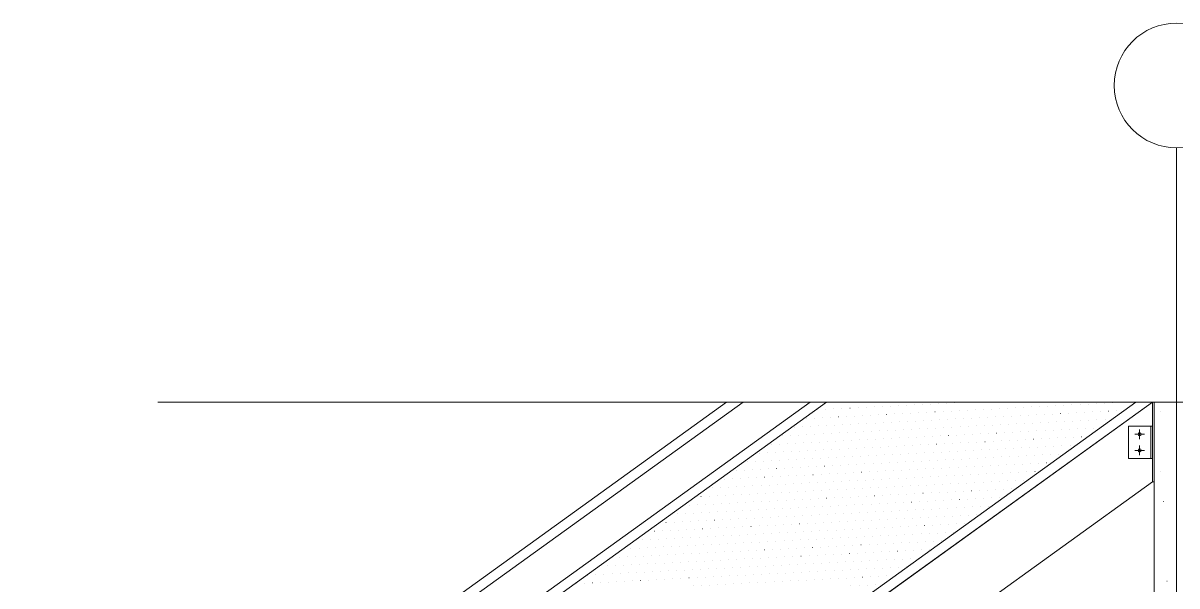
# Model space of a CAD drawing. Header units: centimetres. Extents: x -16179 to 12840, y -10704 to 3856.
# Drawn here: x 8272.5 to 8630, y -5000.4 to -4826.1 of the extents above; entities that cross this region are included whole.
import ezdxf

# ---------------------------------------------------------------- set-up
doc = ezdxf.new("R2010")
doc.units = ezdxf.units.CM
doc.header["$MEASUREMENT"] = 0
for name, color, linetype, lineweight in [('0_Num_Penna__7_Num_Penna__7_Num_Penna__7_Num_Penna__7_Num_Penna__7_Num_Penna__7_Num_Penna__7_Num_Penna__7_Num_Penna__7_Num_Penna__7', 7, 'Continuous', 18), ('A-ELEV-PATT_Num_Penna__8_Num_Penna__8_Num_Penna__8_Num_Penna__8_Num_Penna__8_Num_Penna__8_Num_Penna__8_Num_Penna__8_Num_Penna__8_Num_Penna__8', 8, 'Continuous', 18), ('AA - linee quote_Num_Penna__3_Num_Penna__3_Num_Penna__3_Num_Penna__3_Num_Penna__3_Num_Penna__3_Num_Penna__3_Num_Penna__3_Num_Penna__3_Num_Penna__3', 3, 'Continuous', 18), ('AA pareti non sezionate_Num_Penna__2_Num_Penna__2_Num_Penna__2_Num_Penna__2_Num_Penna__2_Num_Penna__2_Num_Penna__2_Num_Penna__2_Num_Penna__2_Num_Penna__2', 2, 'Continuous', 18), ('AA- arredo_Num_Penna__8_Num_Penna__8_Num_Penna__8_Num_Penna__8_Num_Penna__8_Num_Penna__8_Num_Penna__8_Num_Penna__8_Num_Penna__8_Num_Penna__8', 8, 'Continuous', 18)]:
    doc.layers.add(name, color=color, linetype=linetype, lineweight=lineweight)

msp = doc.modelspace()

# ---------------------------------------------------------------- linework, layer by layer
at = {"layer": '0_Num_Penna__7_Num_Penna__7_Num_Penna__7_Num_Penna__7_Num_Penna__7_Num_Penna__7_Num_Penna__7_Num_Penna__7_Num_Penna__7_Num_Penna__7', "color": 7, "linetype": 'Continuous', "lineweight": 18}
msp.add_line((8622.46, -4968.2), (8622.92, -4968.2), dxfattribs=at)
at = {"layer": 'A-ELEV-PATT_Num_Penna__8_Num_Penna__8_Num_Penna__8_Num_Penna__8_Num_Penna__8_Num_Penna__8_Num_Penna__8_Num_Penna__8_Num_Penna__8_Num_Penna__8', "color": 8, "linetype": 'Continuous', "lineweight": 18}
for p, q in [((8624.77, -4946.27), (8624.77, -4946.27)), ((8624.99, -4964.97), (8624.99, -4964.97)), ((8625.79, -4974.32), (8625.8, -4974.32)), ((8626.93, -4998.99), (8626.94, -4998.99))]:
    msp.add_line(p, q, dxfattribs=at)
at = {"layer": 'AA - linee quote_Num_Penna__3_Num_Penna__3_Num_Penna__3_Num_Penna__3_Num_Penna__3_Num_Penna__3_Num_Penna__3_Num_Penna__3_Num_Penna__3_Num_Penna__3', "color": 3, "linetype": 'Continuous', "lineweight": 18}
msp.add_line((8629.92, -5198.48), (8629.92, -4864.71), dxfattribs=at)
msp.add_circle((8629.92, -4845.39), 19.33, dxfattribs=at)
at = {"layer": 'AA pareti non sezionate_Num_Penna__2_Num_Penna__2_Num_Penna__2_Num_Penna__2_Num_Penna__2_Num_Penna__2_Num_Penna__2_Num_Penna__2_Num_Penna__2_Num_Penna__2', "color": 2, "linetype": 'Continuous', "lineweight": 18}
for p, q in [((8314.19, -4943.55), (9575.28, -4943.55)), ((8622.92, -4943.55), (8622.92, -5198.48))]:
    msp.add_line(p, q, dxfattribs=at)
at = {"layer": 'AA- arredo_Num_Penna__8_Num_Penna__8_Num_Penna__8_Num_Penna__8_Num_Penna__8_Num_Penna__8_Num_Penna__8_Num_Penna__8_Num_Penna__8_Num_Penna__8', "color": 8, "linetype": 'Continuous', "lineweight": 18}
for p, q in [((8622.46, -4943.55), (8272.46, -5195.55)), ((8490.46, -4943.55), (8272.46, -5100.45)), ((8495.59, -4943.55), (8276.64, -5101.13)), ((8516.32, -4943.55), (8423.6, -5010.28)), ((8521.45, -4943.55), (8427.79, -5010.96)), ((8459.82, -5060.6), (8622.46, -4943.55)), ((8460.5, -5056.41), (8617.32, -4943.55)), ((8538.69, -4944.86), (8538.69, -4944.86)), ((8541.18, -4944.73), (8541.19, -4944.73)), ((8543.68, -4944.61), (8543.69, -4944.61)), ((8546.18, -4944.48), (8546.18, -4944.48)), ((8548.67, -4944.35), (8548.68, -4944.35)), ((8551.17, -4944.22), (8551.18, -4944.22)), ((8553.67, -4944.1), (8553.67, -4944.1)), ((8556.16, -4943.97), (8556.17, -4943.97)), ((8558.66, -4943.84), (8558.67, -4943.84)), ((8561.16, -4943.72), (8561.16, -4943.72)), ((8563.66, -4943.59), (8563.66, -4943.59)), ((8587.5, -4944.88), (8587.51, -4944.88)), ((8590, -4944.75), (8590, -4944.75)), ((8592.5, -4944.62), (8592.5, -4944.62)), ((8594.99, -4944.49), (8595, -4944.49)), ((8597.49, -4944.37), (8597.49, -4944.37)), ((8599.99, -4944.24), (8599.99, -4944.24)), ((8602.48, -4944.11), (8602.49, -4944.11)), ((8604.98, -4943.99), (8604.98, -4943.99)), ((8607.48, -4943.86), (8607.48, -4943.86)), ((8609.97, -4943.73), (8609.98, -4943.73)), ((8612.47, -4943.6), (8612.47, -4943.6)), ((8622.46, -4968.2), (8622.46, -4943.55)), ((8517.59, -4948.44), (8517.6, -4948.44)), ((8518.71, -4945.88), (8518.72, -4945.88)), ((8520.09, -4948.31), (8520.09, -4948.31)), ((8521.21, -4945.75), (8521.22, -4945.75)), ((8522.59, -4948.18), (8522.59, -4948.18)), ((8523.71, -4945.62), (8523.71, -4945.62)), ((8525.08, -4948.06), (8525.09, -4948.06)), ((8526.2, -4945.5), (8526.21, -4945.5)), ((8527.58, -4947.93), (8527.58, -4947.93)), ((8528.7, -4945.37), (8528.71, -4945.37)), ((8530.08, -4947.8), (8530.08, -4947.8)), ((8531.2, -4945.24), (8531.2, -4945.24)), ((8532.57, -4947.68), (8532.58, -4947.68)), ((8533.69, -4945.12), (8533.7, -4945.12)), ((8535.07, -4947.55), (8535.07, -4947.55)), ((8536.19, -4944.99), (8536.2, -4944.99)), ((8537.57, -4947.42), (8537.57, -4947.42)), ((8540.06, -4947.29), (8540.07, -4947.29)), ((8542.56, -4947.17), (8542.56, -4947.17)), ((8545.06, -4947.04), (8545.06, -4947.04)), ((8547.55, -4946.91), (8547.56, -4946.91)), ((8550.05, -4946.78), (8550.06, -4946.78)), ((8552.55, -4946.66), (8552.55, -4946.66)), ((8555.04, -4946.53), (8555.05, -4946.53)), ((8557.54, -4946.4), (8557.55, -4946.4)), ((8560.04, -4946.28), (8560.04, -4946.28)), ((8562.53, -4946.15), (8562.54, -4946.15)), ((8565.03, -4946.02), (8565.04, -4946.02)), ((8566.41, -4948.45), (8566.41, -4948.45)), ((8567.53, -4945.89), (8567.53, -4945.89)), ((8568.9, -4948.33), (8568.91, -4948.33)), ((8570.02, -4945.77), (8570.03, -4945.77)), ((8571.4, -4948.2), (8571.4, -4948.2)), ((8572.52, -4945.64), (8572.53, -4945.64)), ((8573.9, -4948.07), (8573.9, -4948.07)), ((8575.02, -4945.51), (8575.02, -4945.51)), ((8576.39, -4947.95), (8576.4, -4947.95)), ((8577.51, -4945.39), (8577.52, -4945.39)), ((8578.89, -4947.82), (8578.9, -4947.82)), ((8580.01, -4945.26), (8580.02, -4945.26)), ((8581.39, -4947.69), (8581.39, -4947.69)), ((8582.51, -4945.13), (8582.51, -4945.13)), ((8583.88, -4947.56), (8583.89, -4947.56)), ((8585, -4945), (8585.01, -4945)), ((8586.38, -4947.44), (8586.39, -4947.44)), ((8588.88, -4947.31), (8588.88, -4947.31)), ((8591.37, -4947.18), (8591.38, -4947.18)), ((8593.87, -4947.06), (8593.88, -4947.06)), ((8596.37, -4946.93), (8596.37, -4946.93)), ((8598.86, -4946.8), (8598.87, -4946.8)), ((8601.36, -4946.67), (8601.37, -4946.67)), ((8603.86, -4946.55), (8603.86, -4946.55)), ((8606.35, -4946.42), (8606.36, -4946.42)), ((8608.85, -4946.29), (8608.86, -4946.29)), ((8611.35, -4946.16), (8611.35, -4946.16)), ((8613.84, -4946.04), (8613.85, -4946.04)), ((8511.48, -4951.25), (8511.48, -4951.25)), ((8513.97, -4951.13), (8513.98, -4951.13)), ((8515.1, -4948.57), (8515.1, -4948.57)), ((8516.47, -4951), (8516.48, -4951)), ((8518.97, -4950.87), (8518.97, -4950.87)), ((8521.46, -4950.74), (8521.47, -4950.74)), ((8523.96, -4950.62), (8523.97, -4950.62)), ((8526.46, -4950.49), (8526.46, -4950.49)), ((8528.95, -4950.36), (8528.96, -4950.36)), ((8531.45, -4950.24), (8531.46, -4950.24)), ((8533.95, -4950.11), (8533.95, -4950.11)), ((8536.45, -4949.98), (8536.45, -4949.98)), ((8538.94, -4949.85), (8538.95, -4949.85)), ((8541.44, -4949.73), (8541.44, -4949.73)), ((8543.94, -4949.6), (8543.94, -4949.6)), ((8545.31, -4952.03), (8545.32, -4952.03)), ((8546.43, -4949.47), (8546.44, -4949.47)), ((8547.81, -4951.91), (8547.81, -4951.91)), ((8548.93, -4949.35), (8548.93, -4949.35)), ((8550.3, -4951.78), (8550.31, -4951.78)), ((8551.43, -4949.22), (8551.43, -4949.22)), ((8552.8, -4951.65), (8552.81, -4951.65)), ((8553.92, -4949.09), (8553.93, -4949.09)), ((8555.3, -4951.52), (8555.3, -4951.52)), ((8556.42, -4948.96), (8556.42, -4948.96)), ((8557.79, -4951.4), (8557.8, -4951.4)), ((8558.92, -4948.84), (8558.92, -4948.84)), ((8560.29, -4951.27), (8560.3, -4951.27)), ((8561.41, -4948.71), (8561.42, -4948.71)), ((8562.79, -4951.14), (8562.79, -4951.14)), ((8563.91, -4948.58), (8563.91, -4948.58)), ((8565.29, -4951.02), (8565.29, -4951.02)), ((8567.78, -4950.89), (8567.79, -4950.89)), ((8570.28, -4950.76), (8570.28, -4950.76)), ((8572.78, -4950.63), (8572.78, -4950.63)), ((8575.27, -4950.51), (8575.28, -4950.51)), ((8577.77, -4950.38), (8577.77, -4950.38)), ((8580.27, -4950.25), (8580.27, -4950.25)), ((8582.76, -4950.12), (8582.77, -4950.12)), ((8585.26, -4950), (8585.26, -4950)), ((8587.76, -4949.87), (8587.76, -4949.87)), ((8590.25, -4949.74), (8590.26, -4949.74)), ((8592.75, -4949.62), (8592.75, -4949.62)), ((8594.13, -4952.05), (8594.13, -4952.05)), ((8595.25, -4949.49), (8595.25, -4949.49)), ((8596.62, -4951.92), (8596.63, -4951.92)), ((8597.74, -4949.36), (8597.75, -4949.36)), ((8599.12, -4951.79), (8599.12, -4951.79)), ((8600.24, -4949.23), (8600.24, -4949.23)), ((8601.62, -4951.67), (8601.62, -4951.67)), ((8602.74, -4949.11), (8602.74, -4949.11)), ((8604.11, -4951.54), (8604.12, -4951.54)), ((8605.23, -4948.98), (8605.24, -4948.98)), ((8607.73, -4948.85), (8607.74, -4948.85)), ((8614.96, -4950.95), (8614.96, -4960.95)), ((8614.96, -4950.95), (8622.46, -4950.95)), ((8618.46, -4954.95), (8618.46, -4951.95)), ((8621.96, -4950.95), (8621.96, -4960.95)), ((8507.86, -4953.94), (8507.86, -4953.94)), ((8510.36, -4953.81), (8510.36, -4953.81)), ((8512.85, -4953.69), (8512.86, -4953.69)), ((8515.35, -4953.56), (8515.35, -4953.56)), ((8517.85, -4953.43), (8517.85, -4953.43)), ((8520.34, -4953.31), (8520.35, -4953.31)), ((8522.84, -4953.18), (8522.85, -4953.18)), ((8524.22, -4955.61), (8524.22, -4955.61)), ((8525.34, -4953.05), (8525.34, -4953.05)), ((8526.71, -4955.48), (8526.72, -4955.48)), ((8527.83, -4952.92), (8527.84, -4952.92)), ((8529.21, -4955.36), (8529.21, -4955.36)), ((8530.33, -4952.8), (8530.34, -4952.8)), ((8531.71, -4955.23), (8531.71, -4955.23)), ((8532.83, -4952.67), (8532.83, -4952.67)), ((8534.2, -4955.1), (8534.21, -4955.1)), ((8535.32, -4952.54), (8535.33, -4952.54)), ((8536.7, -4954.97), (8536.7, -4954.97)), ((8537.82, -4952.41), (8537.83, -4952.41)), ((8539.2, -4954.85), (8539.2, -4954.85)), ((8540.32, -4952.29), (8540.32, -4952.29)), ((8541.69, -4954.72), (8541.7, -4954.72)), ((8542.81, -4952.16), (8542.82, -4952.16)), ((8544.19, -4954.59), (8544.19, -4954.59)), ((8546.69, -4954.47), (8546.69, -4954.47)), ((8549.18, -4954.34), (8549.19, -4954.34)), ((8551.68, -4954.21), (8551.69, -4954.21)), ((8554.18, -4954.08), (8554.18, -4954.08)), ((8556.67, -4953.96), (8556.68, -4953.96)), ((8559.17, -4953.83), (8559.18, -4953.83)), ((8561.67, -4953.7), (8561.67, -4953.7)), ((8564.16, -4953.58), (8564.17, -4953.58)), ((8566.66, -4953.45), (8566.67, -4953.45)), ((8569.16, -4953.32), (8569.16, -4953.32)), ((8571.65, -4953.19), (8571.66, -4953.19)), ((8573.03, -4955.63), (8573.03, -4955.63)), ((8574.15, -4953.07), (8574.16, -4953.07)), ((8575.53, -4955.5), (8575.53, -4955.5)), ((8576.65, -4952.94), (8576.65, -4952.94)), ((8578.02, -4955.37), (8578.03, -4955.37)), ((8579.14, -4952.81), (8579.15, -4952.81)), ((8580.52, -4955.25), (8580.53, -4955.25)), ((8581.64, -4952.68), (8581.65, -4952.68)), ((8583.02, -4955.12), (8583.02, -4955.12)), ((8584.14, -4952.56), (8584.14, -4952.56)), ((8585.51, -4954.99), (8585.52, -4954.99)), ((8586.63, -4952.43), (8586.64, -4952.43)), ((8588.01, -4954.86), (8588.02, -4954.86)), ((8589.13, -4952.3), (8589.14, -4952.3)), ((8590.51, -4954.74), (8590.51, -4954.74)), ((8591.63, -4952.18), (8591.63, -4952.18)), ((8593, -4954.61), (8593.01, -4954.61)), ((8595.5, -4954.48), (8595.51, -4954.48)), ((8598, -4954.35), (8598, -4954.35)), ((8600.49, -4954.23), (8600.5, -4954.23)), ((8616.96, -4953.45), (8619.96, -4953.45)), ((8503.12, -4959.19), (8503.13, -4959.19)), ((8504.24, -4956.63), (8504.25, -4956.63)), ((8505.62, -4959.06), (8505.62, -4959.06)), ((8506.74, -4956.5), (8506.74, -4956.5)), ((8508.11, -4958.93), (8508.12, -4958.93)), ((8509.24, -4956.37), (8509.24, -4956.37)), ((8510.61, -4958.81), (8510.62, -4958.81)), ((8511.73, -4956.25), (8511.74, -4956.25)), ((8513.11, -4958.68), (8513.11, -4958.68)), ((8514.23, -4956.12), (8514.23, -4956.12)), ((8515.6, -4958.55), (8515.61, -4958.55)), ((8516.73, -4955.99), (8516.73, -4955.99)), ((8518.1, -4958.43), (8518.11, -4958.43)), ((8519.22, -4955.87), (8519.23, -4955.87)), ((8520.6, -4958.3), (8520.6, -4958.3)), ((8521.72, -4955.74), (8521.72, -4955.74)), ((8523.09, -4958.17), (8523.1, -4958.17)), ((8525.59, -4958.04), (8525.6, -4958.04)), ((8528.09, -4957.92), (8528.09, -4957.92)), ((8530.58, -4957.79), (8530.59, -4957.79)), ((8533.08, -4957.66), (8533.09, -4957.66)), ((8535.58, -4957.54), (8535.58, -4957.54)), ((8538.08, -4957.41), (8538.08, -4957.41)), ((8540.57, -4957.28), (8540.58, -4957.28)), ((8543.07, -4957.15), (8543.07, -4957.15)), ((8545.57, -4957.03), (8545.57, -4957.03)), ((8548.06, -4956.9), (8548.07, -4956.9)), ((8550.56, -4956.77), (8550.56, -4956.77)), ((8551.93, -4959.21), (8551.94, -4959.21)), ((8553.06, -4956.64), (8553.06, -4956.64)), ((8554.43, -4959.08), (8554.44, -4959.08)), ((8555.55, -4956.52), (8555.56, -4956.52)), ((8556.93, -4958.95), (8556.93, -4958.95)), ((8558.05, -4956.39), (8558.05, -4956.39)), ((8559.42, -4958.82), (8559.43, -4958.82)), ((8560.55, -4956.26), (8560.55, -4956.26)), ((8561.92, -4958.7), (8561.93, -4958.7)), ((8563.04, -4956.14), (8563.05, -4956.14)), ((8564.42, -4958.57), (8564.42, -4958.57)), ((8565.54, -4956.01), (8565.54, -4956.01)), ((8566.92, -4958.44), (8566.92, -4958.44)), ((8568.04, -4955.88), (8568.04, -4955.88)), ((8569.41, -4958.31), (8569.42, -4958.31)), ((8570.53, -4955.75), (8570.54, -4955.75)), ((8571.91, -4958.19), (8571.91, -4958.19)), ((8574.41, -4958.06), (8574.41, -4958.06)), ((8576.9, -4957.93), (8576.91, -4957.93)), ((8579.4, -4957.81), (8579.4, -4957.81)), ((8581.9, -4957.68), (8581.9, -4957.68)), ((8584.39, -4957.55), (8584.4, -4957.55)), ((8586.89, -4957.42), (8586.89, -4957.42)), ((8589.39, -4957.3), (8589.39, -4957.3)), ((8591.88, -4957.17), (8591.89, -4957.17)), ((8594.38, -4957.04), (8594.38, -4957.04)), ((8596.88, -4956.92), (8596.88, -4956.92)), ((8616.96, -4958.45), (8619.96, -4958.45)), ((8618.46, -4956.95), (8618.46, -4959.95)), ((8497.01, -4962), (8497.01, -4962)), ((8499.5, -4961.88), (8499.51, -4961.88)), ((8500.62, -4959.32), (8500.63, -4959.32)), ((8502, -4961.75), (8502, -4961.75)), ((8504.5, -4961.62), (8504.5, -4961.62)), ((8506.99, -4961.5), (8507, -4961.5)), ((8509.49, -4961.37), (8509.49, -4961.37)), ((8511.99, -4961.24), (8511.99, -4961.24)), ((8514.48, -4961.11), (8514.49, -4961.11)), ((8516.98, -4960.99), (8516.98, -4960.99)), ((8519.48, -4960.86), (8519.48, -4960.86)), ((8521.97, -4960.73), (8521.98, -4960.73)), ((8524.47, -4960.6), (8524.48, -4960.6)), ((8526.97, -4960.48), (8526.97, -4960.48)), ((8529.46, -4960.35), (8529.47, -4960.35)), ((8530.84, -4962.78), (8530.84, -4962.78)), ((8531.96, -4960.22), (8531.97, -4960.22)), ((8533.34, -4962.66), (8533.34, -4962.66)), ((8534.46, -4960.1), (8534.46, -4960.1)), ((8535.83, -4962.53), (8535.84, -4962.53)), ((8536.95, -4959.97), (8536.96, -4959.97)), ((8538.33, -4962.4), (8538.33, -4962.4)), ((8539.45, -4959.84), (8539.46, -4959.84)), ((8540.83, -4962.27), (8540.83, -4962.27)), ((8541.95, -4959.71), (8541.95, -4959.71)), ((8543.32, -4962.15), (8543.33, -4962.15)), ((8544.44, -4959.59), (8544.45, -4959.59)), ((8545.82, -4962.02), (8545.82, -4962.02)), ((8546.94, -4959.46), (8546.95, -4959.46)), ((8548.32, -4961.89), (8548.32, -4961.89)), ((8549.44, -4959.33), (8549.44, -4959.33)), ((8550.81, -4961.77), (8550.82, -4961.77)), ((8553.31, -4961.64), (8553.32, -4961.64)), ((8555.81, -4961.51), (8555.81, -4961.51)), ((8558.3, -4961.38), (8558.31, -4961.38)), ((8560.8, -4961.26), (8560.81, -4961.26)), ((8563.3, -4961.13), (8563.3, -4961.13)), ((8565.79, -4961), (8565.8, -4961)), ((8568.29, -4960.87), (8568.3, -4960.87)), ((8570.79, -4960.75), (8570.79, -4960.75)), ((8573.28, -4960.62), (8573.29, -4960.62)), ((8575.78, -4960.49), (8575.79, -4960.49)), ((8578.28, -4960.37), (8578.28, -4960.37)), ((8579.65, -4962.8), (8579.66, -4962.8)), ((8580.77, -4960.24), (8580.78, -4960.24)), ((8582.15, -4962.67), (8582.16, -4962.67)), ((8583.27, -4960.11), (8583.28, -4960.11)), ((8584.65, -4962.54), (8584.65, -4962.54)), ((8585.77, -4959.98), (8585.77, -4959.98)), ((8587.14, -4962.42), (8587.15, -4962.42)), ((8588.26, -4959.86), (8588.27, -4959.86)), ((8589.64, -4962.29), (8589.65, -4962.29)), ((8590.76, -4959.73), (8590.77, -4959.73)), ((8593.26, -4959.6), (8593.26, -4959.6)), ((8614.96, -4960.95), (8622.46, -4960.95)), ((8493.39, -4964.69), (8493.39, -4964.69)), ((8495.88, -4964.56), (8495.89, -4964.56)), ((8498.38, -4964.44), (8498.39, -4964.44)), ((8500.88, -4964.31), (8500.88, -4964.31)), ((8503.37, -4964.18), (8503.38, -4964.18)), ((8505.87, -4964.06), (8505.88, -4964.06)), ((8508.37, -4963.93), (8508.37, -4963.93)), ((8509.74, -4966.36), (8509.75, -4966.36)), ((8510.87, -4963.8), (8510.87, -4963.8)), ((8512.24, -4966.23), (8512.25, -4966.23)), ((8513.36, -4963.67), (8513.37, -4963.67)), ((8514.74, -4966.11), (8514.74, -4966.11)), ((8515.86, -4963.55), (8515.86, -4963.55)), ((8517.23, -4965.98), (8517.24, -4965.98)), ((8518.36, -4963.42), (8518.36, -4963.42)), ((8519.73, -4965.85), (8519.74, -4965.85)), ((8520.85, -4963.29), (8520.86, -4963.29)), ((8522.23, -4965.73), (8522.23, -4965.73)), ((8523.35, -4963.16), (8523.35, -4963.16)), ((8524.72, -4965.6), (8524.73, -4965.6)), ((8525.85, -4963.04), (8525.85, -4963.04)), ((8527.22, -4965.47), (8527.23, -4965.47)), ((8528.34, -4962.91), (8528.35, -4962.91)), ((8529.72, -4965.34), (8529.72, -4965.34)), ((8532.21, -4965.22), (8532.22, -4965.22)), ((8534.71, -4965.09), (8534.72, -4965.09)), ((8537.21, -4964.96), (8537.21, -4964.96)), ((8539.71, -4964.83), (8539.71, -4964.83)), ((8542.2, -4964.71), (8542.21, -4964.71)), ((8544.7, -4964.58), (8544.7, -4964.58)), ((8547.2, -4964.45), (8547.2, -4964.45)), ((8549.69, -4964.33), (8549.7, -4964.33)), ((8552.19, -4964.2), (8552.19, -4964.2)), ((8554.69, -4964.07), (8554.69, -4964.07)), ((8557.18, -4963.94), (8557.19, -4963.94)), ((8558.56, -4966.38), (8558.56, -4966.38)), ((8559.68, -4963.82), (8559.68, -4963.82)), ((8561.05, -4966.25), (8561.06, -4966.25)), ((8562.18, -4963.69), (8562.18, -4963.69)), ((8563.55, -4966.12), (8563.56, -4966.12)), ((8564.67, -4963.56), (8564.68, -4963.56)), ((8566.05, -4966), (8566.05, -4966)), ((8567.17, -4963.44), (8567.17, -4963.44)), ((8568.55, -4965.87), (8568.55, -4965.87)), ((8569.67, -4963.31), (8569.67, -4963.31)), ((8571.04, -4965.74), (8571.05, -4965.74)), ((8572.16, -4963.18), (8572.17, -4963.18)), ((8573.54, -4965.61), (8573.54, -4965.61)), ((8574.66, -4963.05), (8574.66, -4963.05)), ((8576.04, -4965.49), (8576.04, -4965.49)), ((8577.16, -4962.93), (8577.16, -4962.93)), ((8578.53, -4965.36), (8578.54, -4965.36)), ((8581.03, -4965.23), (8581.03, -4965.23)), ((8583.53, -4965.11), (8583.53, -4965.11)), ((8586.02, -4964.98), (8586.03, -4964.98)), ((8622.46, -4968.2), (8306.69, -5195.55)), ((8488.65, -4969.94), (8488.65, -4969.94)), ((8489.77, -4967.38), (8489.77, -4967.38)), ((8491.15, -4969.81), (8491.15, -4969.81)), ((8492.27, -4967.25), (8492.27, -4967.25)), ((8493.64, -4969.69), (8493.65, -4969.69)), ((8494.76, -4967.12), (8494.77, -4967.12)), ((8496.14, -4969.56), (8496.14, -4969.56)), ((8497.26, -4967), (8497.27, -4967)), ((8498.64, -4969.43), (8498.64, -4969.43)), ((8499.76, -4966.87), (8499.76, -4966.87)), ((8501.13, -4969.3), (8501.14, -4969.3)), ((8502.25, -4966.74), (8502.26, -4966.74)), ((8503.63, -4969.18), (8503.63, -4969.18)), ((8504.75, -4966.62), (8504.76, -4966.62)), ((8506.13, -4969.05), (8506.13, -4969.05)), ((8507.25, -4966.49), (8507.25, -4966.49)), ((8508.62, -4968.92), (8508.63, -4968.92)), ((8511.12, -4968.79), (8511.12, -4968.79)), ((8513.62, -4968.67), (8513.62, -4968.67)), ((8516.11, -4968.54), (8516.12, -4968.54)), ((8518.61, -4968.41), (8518.61, -4968.41)), ((8521.11, -4968.29), (8521.11, -4968.29)), ((8523.6, -4968.16), (8523.61, -4968.16)), ((8526.1, -4968.03), (8526.11, -4968.03)), ((8528.6, -4967.9), (8528.6, -4967.9)), ((8531.09, -4967.78), (8531.1, -4967.78)), ((8533.59, -4967.65), (8533.6, -4967.65)), ((8536.09, -4967.52), (8536.09, -4967.52)), ((8537.46, -4969.96), (8537.47, -4969.96)), ((8538.58, -4967.4), (8538.59, -4967.4)), ((8539.96, -4969.83), (8539.96, -4969.83)), ((8541.08, -4967.27), (8541.09, -4967.27)), ((8542.46, -4969.7), (8542.46, -4969.7)), ((8543.58, -4967.14), (8543.58, -4967.14)), ((8544.95, -4969.57), (8544.96, -4969.57)), ((8546.07, -4967.01), (8546.08, -4967.01)), ((8547.45, -4969.45), (8547.45, -4969.45)), ((8548.57, -4966.89), (8548.58, -4966.89)), ((8549.95, -4969.32), (8549.95, -4969.32)), ((8551.07, -4966.76), (8551.07, -4966.76)), ((8552.44, -4969.19), (8552.45, -4969.19)), ((8553.56, -4966.63), (8553.57, -4966.63)), ((8554.94, -4969.06), (8554.95, -4969.06)), ((8556.06, -4966.5), (8556.07, -4966.5)), ((8557.44, -4968.94), (8557.44, -4968.94)), ((8559.93, -4968.81), (8559.94, -4968.81)), ((8562.43, -4968.68), (8562.44, -4968.68)), ((8564.93, -4968.56), (8564.93, -4968.56)), ((8567.42, -4968.43), (8567.43, -4968.43)), ((8569.92, -4968.3), (8569.93, -4968.3)), ((8572.42, -4968.17), (8572.42, -4968.17)), ((8574.91, -4968.05), (8574.92, -4968.05)), ((8577.41, -4967.92), (8577.42, -4967.92)), ((8579.91, -4967.79), (8579.91, -4967.79)), ((8582.4, -4967.67), (8582.41, -4967.67)), ((8482.53, -4972.75), (8482.54, -4972.75)), ((8485.03, -4972.63), (8485.04, -4972.63)), ((8486.15, -4970.07), (8486.16, -4970.07)), ((8487.53, -4972.5), (8487.53, -4972.5)), ((8490.02, -4972.37), (8490.03, -4972.37)), ((8492.52, -4972.25), (8492.53, -4972.25)), ((8495.02, -4972.12), (8495.02, -4972.12)), ((8497.51, -4971.99), (8497.52, -4971.99)), ((8500.01, -4971.86), (8500.02, -4971.86)), ((8502.51, -4971.74), (8502.51, -4971.74)), ((8505, -4971.61), (8505.01, -4971.61)), ((8507.5, -4971.48), (8507.51, -4971.48)), ((8510, -4971.35), (8510, -4971.35)), ((8512.5, -4971.23), (8512.5, -4971.23)), ((8514.99, -4971.1), (8515, -4971.1)), ((8516.37, -4973.53), (8516.37, -4973.53)), ((8517.49, -4970.97), (8517.49, -4970.97)), ((8518.86, -4973.41), (8518.87, -4973.41)), ((8519.99, -4970.85), (8519.99, -4970.85)), ((8521.36, -4973.28), (8521.37, -4973.28)), ((8522.48, -4970.72), (8522.49, -4970.72)), ((8523.86, -4973.15), (8523.86, -4973.15)), ((8524.98, -4970.59), (8524.98, -4970.59)), ((8526.35, -4973.02), (8526.36, -4973.02)), ((8527.48, -4970.46), (8527.48, -4970.46)), ((8528.85, -4972.9), (8528.86, -4972.9)), ((8529.97, -4970.34), (8529.98, -4970.34)), ((8531.35, -4972.77), (8531.35, -4972.77)), ((8532.47, -4970.21), (8532.47, -4970.21)), ((8533.84, -4972.64), (8533.85, -4972.64)), ((8534.97, -4970.08), (8534.97, -4970.08)), ((8536.34, -4972.52), (8536.35, -4972.52)), ((8538.84, -4972.39), (8538.84, -4972.39)), ((8541.34, -4972.26), (8541.34, -4972.26)), ((8543.83, -4972.13), (8543.84, -4972.13)), ((8546.33, -4972.01), (8546.33, -4972.01)), ((8548.83, -4971.88), (8548.83, -4971.88)), ((8551.32, -4971.75), (8551.33, -4971.75)), ((8553.82, -4971.63), (8553.82, -4971.63)), ((8556.32, -4971.5), (8556.32, -4971.5)), ((8558.81, -4971.37), (8558.82, -4971.37)), ((8561.31, -4971.24), (8561.31, -4971.24)), ((8563.81, -4971.12), (8563.81, -4971.12)), ((8565.18, -4973.55), (8565.19, -4973.55)), ((8566.3, -4970.99), (8566.31, -4970.99)), ((8567.68, -4973.42), (8567.68, -4973.42)), ((8568.8, -4970.86), (8568.8, -4970.86)), ((8570.18, -4973.3), (8570.18, -4973.3)), ((8571.3, -4970.73), (8571.3, -4970.73)), ((8572.67, -4973.17), (8572.68, -4973.17)), ((8573.79, -4970.61), (8573.8, -4970.61)), ((8575.17, -4973.04), (8575.17, -4973.04)), ((8576.29, -4970.48), (8576.29, -4970.48)), ((8578.79, -4970.35), (8578.79, -4970.35)), ((8478.92, -4975.44), (8478.92, -4975.44)), ((8481.41, -4975.31), (8481.42, -4975.31)), ((8483.91, -4975.19), (8483.91, -4975.19)), ((8486.41, -4975.06), (8486.41, -4975.06)), ((8488.9, -4974.93), (8488.91, -4974.93)), ((8491.4, -4974.81), (8491.41, -4974.81)), ((8493.9, -4974.68), (8493.9, -4974.68)), ((8495.27, -4977.11), (8495.28, -4977.11)), ((8496.39, -4974.55), (8496.4, -4974.55)), ((8497.77, -4976.98), (8497.77, -4976.98)), ((8498.89, -4974.42), (8498.9, -4974.42)), ((8500.27, -4976.86), (8500.27, -4976.86)), ((8501.39, -4974.3), (8501.39, -4974.3)), ((8502.76, -4976.73), (8502.77, -4976.73)), ((8503.88, -4974.17), (8503.89, -4974.17)), ((8505.26, -4976.6), (8505.26, -4976.6)), ((8506.38, -4974.04), (8506.39, -4974.04)), ((8507.76, -4976.48), (8507.76, -4976.48)), ((8508.88, -4973.92), (8508.88, -4973.92)), ((8510.25, -4976.35), (8510.26, -4976.35)), ((8511.37, -4973.79), (8511.38, -4973.79)), ((8512.75, -4976.22), (8512.75, -4976.22)), ((8513.87, -4973.66), (8513.88, -4973.66)), ((8515.25, -4976.09), (8515.25, -4976.09)), ((8517.74, -4975.97), (8517.75, -4975.97)), ((8520.24, -4975.84), (8520.24, -4975.84)), ((8522.74, -4975.71), (8522.74, -4975.71)), ((8525.23, -4975.59), (8525.24, -4975.59)), ((8527.73, -4975.46), (8527.74, -4975.46)), ((8530.23, -4975.33), (8530.23, -4975.33)), ((8532.72, -4975.2), (8532.73, -4975.2)), ((8535.22, -4975.08), (8535.23, -4975.08)), ((8537.72, -4974.95), (8537.72, -4974.95)), ((8540.21, -4974.82), (8540.22, -4974.82)), ((8542.71, -4974.69), (8542.72, -4974.69)), ((8545.21, -4974.57), (8545.21, -4974.57)), ((8546.58, -4977), (8546.59, -4977)), ((8547.7, -4974.44), (8547.71, -4974.44)), ((8549.08, -4976.87), (8549.08, -4976.87)), ((8550.2, -4974.31), (8550.21, -4974.31)), ((8551.58, -4976.75), (8551.58, -4976.75)), ((8552.7, -4974.19), (8552.7, -4974.19)), ((8554.07, -4976.62), (8554.08, -4976.62)), ((8555.19, -4974.06), (8555.2, -4974.06)), ((8556.57, -4976.49), (8556.58, -4976.49)), ((8557.69, -4973.93), (8557.7, -4973.93)), ((8559.07, -4976.36), (8559.07, -4976.36)), ((8560.19, -4973.8), (8560.19, -4973.8)), ((8561.56, -4976.24), (8561.57, -4976.24)), ((8562.68, -4973.68), (8562.69, -4973.68)), ((8564.06, -4976.11), (8564.07, -4976.11)), ((8566.56, -4975.98), (8566.56, -4975.98)), ((8569.05, -4975.86), (8569.06, -4975.86)), ((8571.55, -4975.73), (8571.56, -4975.73)), ((8474.18, -4980.69), (8474.18, -4980.69)), ((8475.3, -4978.13), (8475.3, -4978.13)), ((8476.67, -4980.56), (8476.68, -4980.56)), ((8477.8, -4978), (8477.8, -4978)), ((8479.17, -4980.44), (8479.18, -4980.44)), ((8480.29, -4977.87), (8480.3, -4977.87)), ((8481.67, -4980.31), (8481.67, -4980.31)), ((8482.79, -4977.75), (8482.79, -4977.75)), ((8484.16, -4980.18), (8484.17, -4980.18)), ((8485.29, -4977.62), (8485.29, -4977.62)), ((8486.66, -4980.05), (8486.67, -4980.05)), ((8487.78, -4977.49), (8487.79, -4977.49)), ((8489.16, -4979.93), (8489.16, -4979.93)), ((8490.28, -4977.37), (8490.28, -4977.37)), ((8491.65, -4979.8), (8491.66, -4979.8)), ((8492.78, -4977.24), (8492.78, -4977.24)), ((8494.15, -4979.67), (8494.16, -4979.67)), ((8496.65, -4979.54), (8496.65, -4979.54)), ((8499.14, -4979.42), (8499.15, -4979.42)), ((8501.64, -4979.29), (8501.65, -4979.29)), ((8504.14, -4979.16), (8504.14, -4979.16)), ((8506.64, -4979.04), (8506.64, -4979.04)), ((8509.13, -4978.91), (8509.14, -4978.91)), ((8511.63, -4978.78), (8511.63, -4978.78)), ((8514.13, -4978.65), (8514.13, -4978.65)), ((8516.62, -4978.53), (8516.63, -4978.53)), ((8519.12, -4978.4), (8519.12, -4978.4)), ((8521.62, -4978.27), (8521.62, -4978.27)), ((8524.11, -4978.15), (8524.12, -4978.15)), ((8525.49, -4980.58), (8525.49, -4980.58)), ((8526.61, -4978.02), (8526.61, -4978.02)), ((8527.98, -4980.45), (8527.99, -4980.45)), ((8529.11, -4977.89), (8529.11, -4977.89)), ((8530.48, -4980.32), (8530.49, -4980.32)), ((8531.6, -4977.76), (8531.61, -4977.76)), ((8532.98, -4980.2), (8532.98, -4980.2)), ((8534.1, -4977.64), (8534.1, -4977.64)), ((8535.48, -4980.07), (8535.48, -4980.07)), ((8536.6, -4977.51), (8536.6, -4977.51)), ((8537.97, -4979.94), (8537.98, -4979.94)), ((8539.09, -4977.38), (8539.1, -4977.38)), ((8540.47, -4979.82), (8540.47, -4979.82)), ((8541.59, -4977.25), (8541.59, -4977.25)), ((8542.97, -4979.69), (8542.97, -4979.69)), ((8544.09, -4977.13), (8544.09, -4977.13)), ((8545.46, -4979.56), (8545.47, -4979.56)), ((8547.96, -4979.43), (8547.96, -4979.43)), ((8550.46, -4979.31), (8550.46, -4979.31)), ((8552.95, -4979.18), (8552.96, -4979.18)), ((8555.45, -4979.05), (8555.45, -4979.05)), ((8557.95, -4978.92), (8557.95, -4978.92)), ((8560.44, -4978.8), (8560.45, -4978.8)), ((8562.94, -4978.67), (8562.94, -4978.67)), ((8565.44, -4978.54), (8565.44, -4978.54)), ((8567.93, -4978.42), (8567.94, -4978.42)), ((8468.06, -4983.5), (8468.07, -4983.5)), ((8470.56, -4983.38), (8470.56, -4983.38)), ((8471.68, -4980.82), (8471.69, -4980.82)), ((8473.06, -4983.25), (8473.06, -4983.25)), ((8475.55, -4983.12), (8475.56, -4983.12)), ((8478.05, -4983), (8478.05, -4983)), ((8480.55, -4982.87), (8480.55, -4982.87)), ((8483.04, -4982.74), (8483.05, -4982.74)), ((8485.54, -4982.61), (8485.54, -4982.61)), ((8488.04, -4982.49), (8488.04, -4982.49)), ((8490.53, -4982.36), (8490.54, -4982.36)), ((8493.03, -4982.23), (8493.04, -4982.23)), ((8495.53, -4982.11), (8495.53, -4982.11)), ((8498.02, -4981.98), (8498.03, -4981.98)), ((8500.52, -4981.85), (8500.53, -4981.85)), ((8503.02, -4981.72), (8503.02, -4981.72)), ((8504.39, -4984.16), (8504.4, -4984.16)), ((8505.51, -4981.6), (8505.52, -4981.6)), ((8506.89, -4984.03), (8506.89, -4984.03)), ((8508.01, -4981.47), (8508.02, -4981.47)), ((8509.39, -4983.9), (8509.39, -4983.9)), ((8510.51, -4981.34), (8510.51, -4981.34)), ((8511.88, -4983.78), (8511.89, -4983.78)), ((8513, -4981.21), (8513.01, -4981.21)), ((8514.38, -4983.65), (8514.38, -4983.65)), ((8515.5, -4981.09), (8515.51, -4981.09)), ((8516.88, -4983.52), (8516.88, -4983.52)), ((8518, -4980.96), (8518, -4980.96)), ((8519.37, -4983.39), (8519.38, -4983.39)), ((8520.49, -4980.83), (8520.5, -4980.83)), ((8521.87, -4983.27), (8521.88, -4983.27)), ((8522.99, -4980.71), (8523, -4980.71)), ((8524.37, -4983.14), (8524.37, -4983.14)), ((8526.86, -4983.01), (8526.87, -4983.01)), ((8529.36, -4982.88), (8529.37, -4982.88)), ((8531.86, -4982.76), (8531.86, -4982.76)), ((8534.35, -4982.63), (8534.36, -4982.63)), ((8536.85, -4982.5), (8536.86, -4982.5)), ((8539.35, -4982.38), (8539.35, -4982.38)), ((8541.84, -4982.25), (8541.85, -4982.25)), ((8544.34, -4982.12), (8544.35, -4982.12)), ((8546.84, -4981.99), (8546.84, -4981.99)), ((8549.33, -4981.87), (8549.34, -4981.87)), ((8551.83, -4981.74), (8551.84, -4981.74)), ((8553.21, -4984.17), (8553.21, -4984.17)), ((8554.33, -4981.61), (8554.33, -4981.61)), ((8555.7, -4984.05), (8555.71, -4984.05)), ((8556.82, -4981.49), (8556.83, -4981.49)), ((8558.2, -4983.92), (8558.21, -4983.92)), ((8559.32, -4981.36), (8559.33, -4981.36)), ((8560.7, -4983.79), (8560.7, -4983.79)), ((8561.82, -4981.23), (8561.82, -4981.23)), ((8564.31, -4981.1), (8564.32, -4981.1)), ((8464.44, -4986.19), (8464.45, -4986.19)), ((8466.94, -4986.06), (8466.95, -4986.06)), ((8469.44, -4985.94), (8469.44, -4985.94)), ((8471.93, -4985.81), (8471.94, -4985.81)), ((8474.43, -4985.68), (8474.44, -4985.68)), ((8476.93, -4985.56), (8476.93, -4985.56)), ((8479.43, -4985.43), (8479.43, -4985.43)), ((8481.92, -4985.3), (8481.93, -4985.3)), ((8483.3, -4987.73), (8483.3, -4987.73)), ((8484.42, -4985.17), (8484.42, -4985.17)), ((8485.79, -4987.61), (8485.8, -4987.61)), ((8486.92, -4985.05), (8486.92, -4985.05)), ((8488.29, -4987.48), (8488.3, -4987.48)), ((8489.41, -4984.92), (8489.42, -4984.92)), ((8490.79, -4987.35), (8490.79, -4987.35)), ((8491.91, -4984.79), (8491.91, -4984.79)), ((8493.28, -4987.23), (8493.29, -4987.23)), ((8494.41, -4984.67), (8494.41, -4984.67)), ((8495.78, -4987.1), (8495.79, -4987.1)), ((8496.9, -4984.54), (8496.91, -4984.54)), ((8498.28, -4986.97), (8498.28, -4986.97)), ((8499.4, -4984.41), (8499.4, -4984.41)), ((8500.77, -4986.84), (8500.78, -4986.84)), ((8501.9, -4984.28), (8501.9, -4984.28)), ((8503.27, -4986.72), (8503.28, -4986.72)), ((8505.77, -4986.59), (8505.77, -4986.59)), ((8508.27, -4986.46), (8508.27, -4986.46)), ((8510.76, -4986.34), (8510.77, -4986.34)), ((8513.26, -4986.21), (8513.26, -4986.21)), ((8515.76, -4986.08), (8515.76, -4986.08)), ((8518.25, -4985.95), (8518.26, -4985.95)), ((8520.75, -4985.83), (8520.75, -4985.83)), ((8523.25, -4985.7), (8523.25, -4985.7)), ((8525.74, -4985.57), (8525.75, -4985.57)), ((8528.24, -4985.44), (8528.24, -4985.44)), ((8530.74, -4985.32), (8530.74, -4985.32)), ((8532.11, -4987.75), (8532.12, -4987.75)), ((8533.23, -4985.19), (8533.24, -4985.19)), ((8534.61, -4987.62), (8534.61, -4987.62)), ((8535.73, -4985.06), (8535.73, -4985.06)), ((8537.11, -4987.5), (8537.11, -4987.5)), ((8538.23, -4984.94), (8538.23, -4984.94)), ((8539.6, -4987.37), (8539.61, -4987.37)), ((8540.72, -4984.81), (8540.73, -4984.81)), ((8542.1, -4987.24), (8542.1, -4987.24)), ((8543.22, -4984.68), (8543.22, -4984.68)), ((8544.6, -4987.11), (8544.6, -4987.11)), ((8545.72, -4984.55), (8545.72, -4984.55)), ((8547.09, -4986.99), (8547.1, -4986.99)), ((8548.21, -4984.43), (8548.22, -4984.43)), ((8549.59, -4986.86), (8549.59, -4986.86)), ((8550.71, -4984.3), (8550.72, -4984.3)), ((8552.09, -4986.73), (8552.09, -4986.73)), ((8554.58, -4986.61), (8554.59, -4986.61)), ((8557.08, -4986.48), (8557.08, -4986.48)), ((8458.33, -4989.01), (8458.33, -4989.01)), ((8460.83, -4988.88), (8460.83, -4988.88)), ((8462.2, -4991.31), (8462.21, -4991.31)), ((8463.32, -4988.75), (8463.33, -4988.75)), ((8464.7, -4991.19), (8464.7, -4991.19)), ((8465.82, -4988.63), (8465.83, -4988.63)), ((8467.2, -4991.06), (8467.2, -4991.06)), ((8468.32, -4988.5), (8468.32, -4988.5)), ((8469.69, -4990.93), (8469.7, -4990.93)), ((8470.81, -4988.37), (8470.82, -4988.37)), ((8472.19, -4990.8), (8472.19, -4990.8)), ((8473.31, -4988.24), (8473.32, -4988.24)), ((8474.69, -4990.68), (8474.69, -4990.68)), ((8475.81, -4988.12), (8475.81, -4988.12)), ((8477.18, -4990.55), (8477.19, -4990.55)), ((8478.3, -4987.99), (8478.31, -4987.99)), ((8479.68, -4990.42), (8479.68, -4990.42)), ((8480.8, -4987.86), (8480.81, -4987.86)), ((8482.18, -4990.3), (8482.18, -4990.3)), ((8484.67, -4990.17), (8484.68, -4990.17)), ((8487.17, -4990.04), (8487.17, -4990.04)), ((8489.67, -4989.91), (8489.67, -4989.91)), ((8492.16, -4989.79), (8492.17, -4989.79)), ((8494.66, -4989.66), (8494.67, -4989.66)), ((8497.16, -4989.53), (8497.16, -4989.53)), ((8499.65, -4989.4), (8499.66, -4989.4)), ((8502.15, -4989.28), (8502.16, -4989.28)), ((8504.65, -4989.15), (8504.65, -4989.15)), ((8507.14, -4989.02), (8507.15, -4989.02)), ((8509.64, -4988.9), (8509.65, -4988.9)), ((8511.02, -4991.33), (8511.02, -4991.33)), ((8512.14, -4988.77), (8512.14, -4988.77)), ((8513.51, -4991.2), (8513.52, -4991.2)), ((8514.63, -4988.64), (8514.64, -4988.64)), ((8516.01, -4991.07), (8516.01, -4991.07)), ((8517.13, -4988.51), (8517.14, -4988.51)), ((8518.51, -4990.95), (8518.51, -4990.95)), ((8519.63, -4988.39), (8519.63, -4988.39)), ((8521, -4990.82), (8521.01, -4990.82)), ((8522.12, -4988.26), (8522.13, -4988.26)), ((8523.5, -4990.69), (8523.51, -4990.69)), ((8524.62, -4988.13), (8524.63, -4988.13)), ((8526, -4990.57), (8526, -4990.57)), ((8527.12, -4988.01), (8527.12, -4988.01)), ((8528.49, -4990.44), (8528.5, -4990.44)), ((8529.61, -4987.88), (8529.62, -4987.88)), ((8530.99, -4990.31), (8531, -4990.31)), ((8533.49, -4990.18), (8533.49, -4990.18)), ((8535.98, -4990.06), (8535.99, -4990.06)), ((8538.48, -4989.93), (8538.49, -4989.93)), ((8540.98, -4989.8), (8540.98, -4989.8)), ((8543.47, -4989.68), (8543.48, -4989.68)), ((8545.97, -4989.55), (8545.98, -4989.55)), ((8548.47, -4989.42), (8548.47, -4989.42)), ((8550.96, -4989.29), (8550.97, -4989.29)), ((8553.46, -4989.17), (8553.47, -4989.17)), ((8451.09, -4994.38), (8451.1, -4994.38)), ((8453.59, -4994.25), (8453.6, -4994.25)), ((8454.71, -4991.69), (8454.72, -4991.69)), ((8456.09, -4994.13), (8456.09, -4994.13)), ((8457.21, -4991.57), (8457.21, -4991.57)), ((8458.58, -4994), (8458.59, -4994)), ((8459.71, -4991.44), (8459.71, -4991.44)), ((8461.08, -4993.87), (8461.09, -4993.87)), ((8463.58, -4993.75), (8463.58, -4993.75)), ((8466.07, -4993.62), (8466.08, -4993.62)), ((8468.57, -4993.49), (8468.58, -4993.49)), ((8471.07, -4993.36), (8471.07, -4993.36)), ((8473.56, -4993.24), (8473.57, -4993.24)), ((8476.06, -4993.11), (8476.07, -4993.11)), ((8478.56, -4992.98), (8478.56, -4992.98)), ((8481.06, -4992.86), (8481.06, -4992.86)), ((8483.55, -4992.73), (8483.56, -4992.73)), ((8486.05, -4992.6), (8486.05, -4992.6)), ((8488.55, -4992.47), (8488.55, -4992.47)), ((8489.92, -4994.91), (8489.93, -4994.91)), ((8491.04, -4992.35), (8491.05, -4992.35)), ((8492.42, -4994.78), (8492.42, -4994.78)), ((8493.54, -4992.22), (8493.54, -4992.22)), ((8494.91, -4994.65), (8494.92, -4994.65)), ((8496.04, -4992.09), (8496.04, -4992.09)), ((8497.41, -4994.53), (8497.42, -4994.53)), ((8498.53, -4991.97), (8498.54, -4991.97)), ((8499.91, -4994.4), (8499.91, -4994.4)), ((8501.03, -4991.84), (8501.03, -4991.84)), ((8502.4, -4994.27), (8502.41, -4994.27)), ((8503.53, -4991.71), (8503.53, -4991.71)), ((8504.9, -4994.14), (8504.91, -4994.14)), ((8506.02, -4991.58), (8506.03, -4991.58)), ((8507.4, -4994.02), (8507.4, -4994.02)), ((8508.52, -4991.46), (8508.52, -4991.46)), ((8509.9, -4993.89), (8509.9, -4993.89)), ((8512.39, -4993.76), (8512.4, -4993.76)), ((8514.89, -4993.63), (8514.89, -4993.63)), ((8517.39, -4993.51), (8517.39, -4993.51)), ((8519.88, -4993.38), (8519.89, -4993.38)), ((8522.38, -4993.25), (8522.38, -4993.25)), ((8524.88, -4993.13), (8524.88, -4993.13)), ((8527.37, -4993), (8527.38, -4993)), ((8529.87, -4992.87), (8529.87, -4992.87)), ((8532.37, -4992.74), (8532.37, -4992.74)), ((8534.86, -4992.62), (8534.87, -4992.62)), ((8537.36, -4992.49), (8537.36, -4992.49)), ((8538.74, -4994.92), (8538.74, -4994.92)), ((8539.86, -4992.36), (8539.86, -4992.36)), ((8541.23, -4994.8), (8541.24, -4994.8)), ((8542.35, -4992.24), (8542.36, -4992.24)), ((8543.73, -4994.67), (8543.73, -4994.67)), ((8544.85, -4992.11), (8544.85, -4992.11)), ((8546.23, -4994.54), (8546.23, -4994.54)), ((8547.35, -4991.98), (8547.35, -4991.98)), ((8549.84, -4991.85), (8549.85, -4991.85)), ((8447.48, -4997.07), (8447.48, -4997.07)), ((8449.97, -4996.94), (8449.98, -4996.94)), ((8452.47, -4996.82), (8452.47, -4996.82)), ((8454.97, -4996.69), (8454.97, -4996.69)), ((8457.46, -4996.56), (8457.47, -4996.56)), ((8459.96, -4996.43), (8459.96, -4996.43)), ((8462.46, -4996.31), (8462.46, -4996.31)), ((8464.95, -4996.18), (8464.96, -4996.18)), ((8467.45, -4996.05), (8467.46, -4996.05)), ((8468.83, -4998.49), (8468.83, -4998.49)), ((8469.95, -4995.92), (8469.95, -4995.92)), ((8471.32, -4998.36), (8471.33, -4998.36)), ((8472.44, -4995.8), (8472.45, -4995.8)), ((8473.82, -4998.23), (8473.82, -4998.23)), ((8474.94, -4995.67), (8474.95, -4995.67)), ((8476.32, -4998.1), (8476.32, -4998.1)), ((8477.44, -4995.54), (8477.44, -4995.54)), ((8478.81, -4997.98), (8478.82, -4997.98)), ((8479.93, -4995.42), (8479.94, -4995.42)), ((8481.31, -4997.85), (8481.31, -4997.85)), ((8482.43, -4995.29), (8482.44, -4995.29)), ((8483.81, -4997.72), (8483.81, -4997.72)), ((8484.93, -4995.16), (8484.93, -4995.16)), ((8486.3, -4997.59), (8486.31, -4997.59)), ((8487.42, -4995.03), (8487.43, -4995.03)), ((8488.8, -4997.47), (8488.8, -4997.47)), ((8491.3, -4997.34), (8491.3, -4997.34)), ((8493.79, -4997.21), (8493.8, -4997.21)), ((8496.29, -4997.09), (8496.3, -4997.09)), ((8498.79, -4996.96), (8498.79, -4996.96)), ((8501.28, -4996.83), (8501.29, -4996.83)), ((8503.78, -4996.7), (8503.79, -4996.7)), ((8506.28, -4996.58), (8506.28, -4996.58)), ((8508.77, -4996.45), (8508.78, -4996.45)), ((8511.27, -4996.32), (8511.28, -4996.32)), ((8513.77, -4996.2), (8513.77, -4996.2)), ((8516.26, -4996.07), (8516.27, -4996.07)), ((8517.64, -4998.5), (8517.64, -4998.5)), ((8518.76, -4995.94), (8518.77, -4995.94)), ((8520.14, -4998.37), (8520.14, -4998.37)), ((8521.26, -4995.81), (8521.26, -4995.81)), ((8522.63, -4998.25), (8522.64, -4998.25)), ((8523.75, -4995.69), (8523.76, -4995.69)), ((8525.13, -4998.12), (8525.14, -4998.12)), ((8526.25, -4995.56), (8526.26, -4995.56)), ((8527.63, -4997.99), (8527.63, -4997.99)), ((8528.75, -4995.43), (8528.75, -4995.43)), ((8530.12, -4997.87), (8530.13, -4997.87)), ((8531.24, -4995.3), (8531.25, -4995.3)), ((8532.62, -4997.74), (8532.63, -4997.74)), ((8533.74, -4995.18), (8533.75, -4995.18)), ((8535.12, -4997.61), (8535.12, -4997.61)), ((8536.24, -4995.05), (8536.24, -4995.05)), ((8537.61, -4997.48), (8537.62, -4997.48)), ((8540.11, -4997.36), (8540.12, -4997.36)), ((8542.61, -4997.23), (8542.61, -4997.23)), ((8443.86, -4999.76), (8443.86, -4999.76)), ((8446.35, -4999.63), (8446.36, -4999.63)), ((8448.85, -4999.5), (8448.86, -4999.5)), ((8451.35, -4999.38), (8451.35, -4999.38)), ((8453.85, -4999.25), (8453.85, -4999.25)), ((8456.34, -4999.12), (8456.35, -4999.12)), ((8458.84, -4998.99), (8458.84, -4998.99)), ((8461.34, -4998.87), (8461.34, -4998.87)), ((8463.83, -4998.74), (8463.84, -4998.74)), ((8466.33, -4998.61), (8466.33, -4998.61)), ((8480.19, -5000.41), (8480.19, -5000.41)), ((8482.69, -5000.28), (8482.69, -5000.28)), ((8485.18, -5000.16), (8485.19, -5000.16)), ((8487.68, -5000.03), (8487.68, -5000.03)), ((8490.18, -4999.9), (8490.18, -4999.9)), ((8492.67, -4999.77), (8492.68, -4999.77)), ((8495.17, -4999.65), (8495.17, -4999.65)), ((8497.67, -4999.52), (8497.67, -4999.52)), ((8500.16, -4999.39), (8500.17, -4999.39)), ((8502.66, -4999.26), (8502.66, -4999.26)), ((8505.16, -4999.14), (8505.16, -4999.14)), ((8507.65, -4999.01), (8507.66, -4999.01)), ((8510.15, -4998.88), (8510.15, -4998.88)), ((8512.65, -4998.76), (8512.65, -4998.76)), ((8515.14, -4998.63), (8515.15, -4998.63)), ((8529, -5000.43), (8529.01, -5000.43)), ((8531.5, -5000.3), (8531.5, -5000.3)), ((8534, -5000.17), (8534, -5000.17)), ((8536.49, -5000.04), (8536.5, -5000.04)), ((8538.99, -4999.92), (8538.99, -4999.92))]:
    msp.add_line(p, q, dxfattribs=at)
for centre in [(8618.46, -4953.45), (8618.46, -4958.45)]:
    msp.add_circle(centre, 0.5, dxfattribs=at)

doc.saveas('drawing.dxf')
